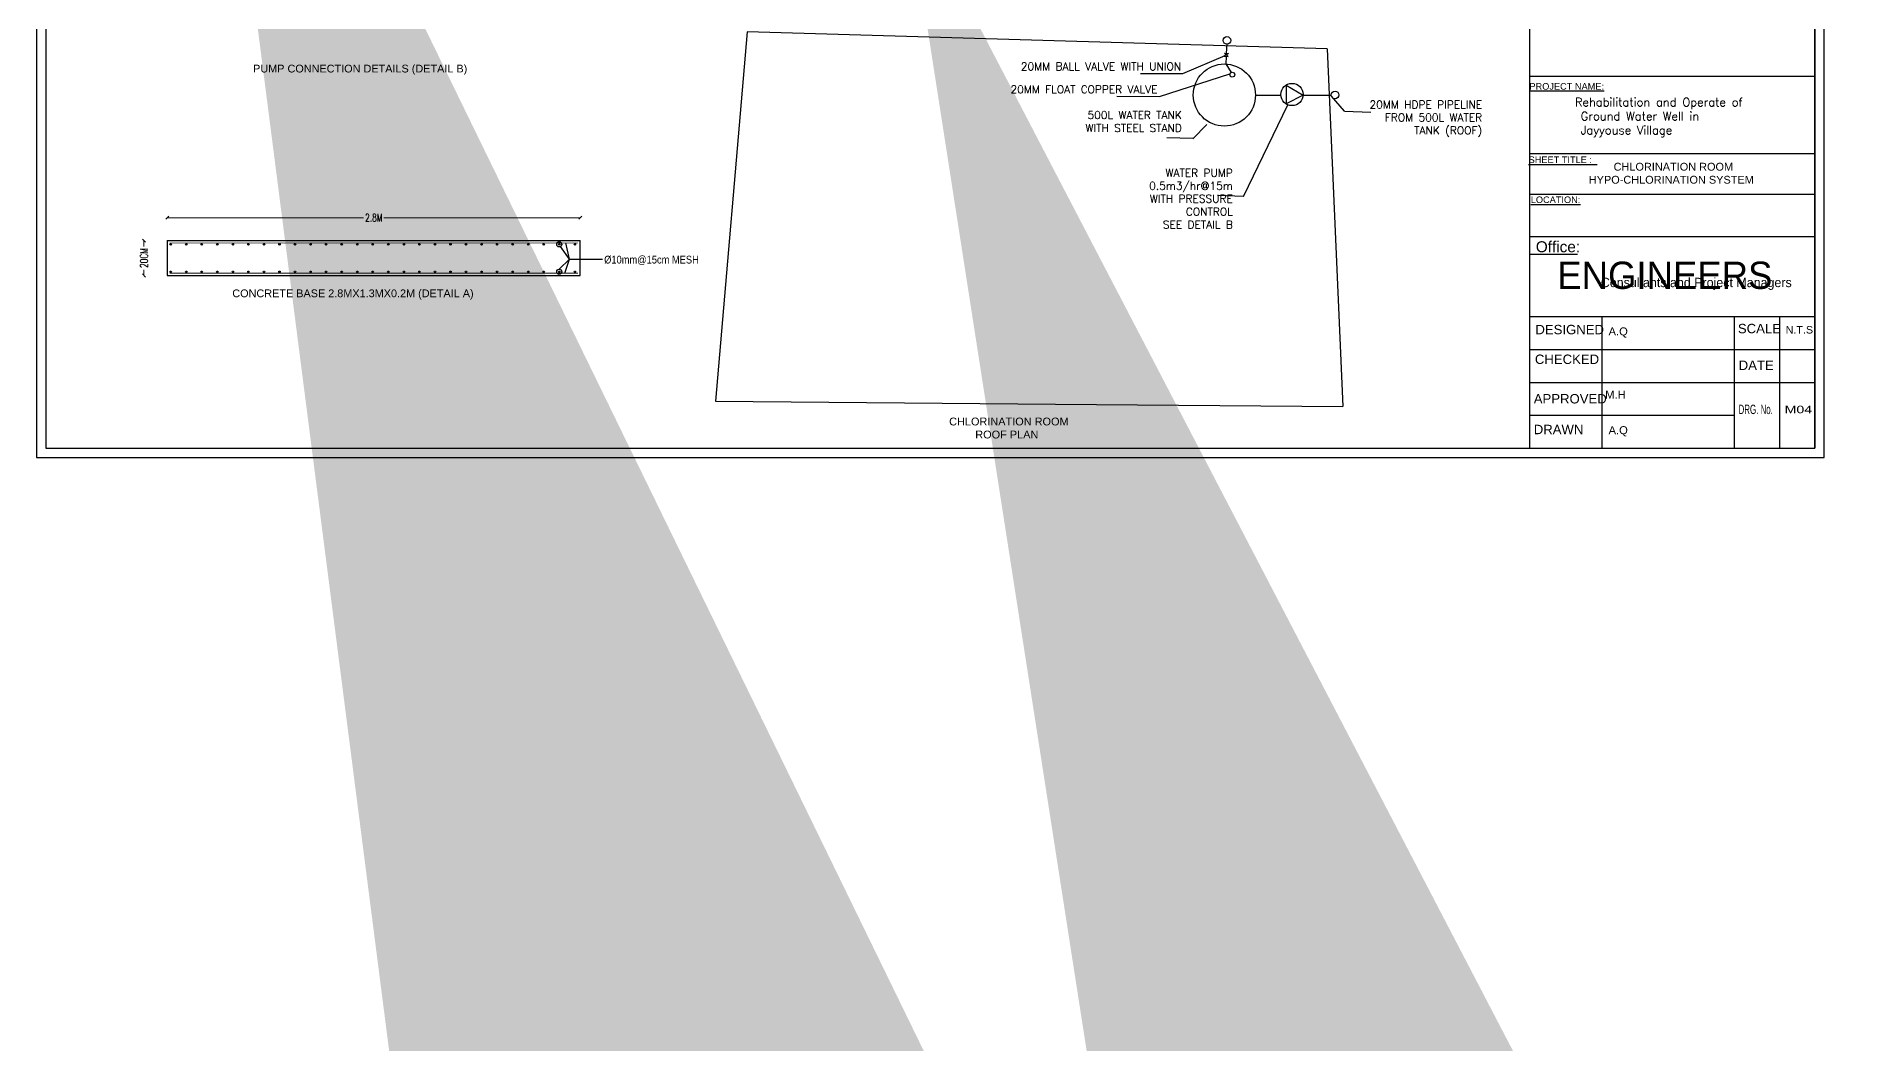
# Model space of a CAD drawing. Header units: inches. Extents: x 191440 to 383551, y 141400 to 284946.
# Drawn here: x 191670.2 to 191728.7, y 141462.6 to 141495 of the extents above; entities that cross this region are included whole.
import ezdxf
from ezdxf.enums import TextEntityAlignment as Align

# ---------------------------------------------------------------- set-up
doc = ezdxf.new("R2010")
doc.units = ezdxf.units.IN
doc.header["$MEASUREMENT"] = 0
doc.header["$PDMODE"] = 3
doc.header["$PDSIZE"] = 0.1
for name, color, linetype in [('dim-f', 8, 'Continuous'), ('HOME', 8, 'Continuous'), ('I - Outline', 60, 'Continuous'), ('Sanitary', 6, 'Continuous'), ('VP', 7, 'Continuous')]:
    doc.layers.add(name, color=color, linetype=linetype)
doc.styles.add('5MM', font='simplex.shx', dxfattribs={"height": 1.25})
doc.styles.add('Arial', font='arial.ttf')
doc.styles.add('dim', font='romans.shx', dxfattribs={"width": 0.7})
doc.styles.add('ROMAND10', font='ROMAND.shx', dxfattribs={"height": 0.2})
doc.styles.add('ROMANS', font='romans', dxfattribs={"height": 1})
doc.styles.get("Standard").update_dxf_attribs({"font": 'txt.shx', "height": 0.2})
doc.styles.add('STYLE7', font='swissi.ttf')
doc.dimstyles.new('Copy of Dim 100 am1 ext', dxfattribs={"dimscale": 0, "dimtxt": 0.18, "dimasz": 0.1, "dimexe": 0.05, "dimexo": 0.12, "dimgap": 0.05, "dimtad": 0, "dimzin": 0, "dimdsep": 46, "dimtxsty": 'dim', "dimblk": 'OBLIQUE', "dimcen": 0.09, "dimse1": 1, "dimse2": 1, "dimclrd": 8, "dimclre": 8, "dimclrt": 6, "dimazin": 0, "dimtfac": 1, "dimtix": 1, "dimtmove": 1, "dimatfit": 0, "dimfxl": 0.18, "dimtolj": 1, "dimtzin": 0, "dimlwd": 5, "dimlwe": 5, "dimarcsym": 0})
doc.dimstyles.new('osama', dxfattribs={"dimtxt": 50, "dimasz": 45, "dimexe": 0.18, "dimexo": 0.0625, "dimgap": 0.2, "dimtad": 0, "dimdec": 0, "dimzin": 0, "dimdsep": 46, "dimtxsty": 'ROMANS', "dimcen": 0, "dimse1": 1, "dimse2": 1, "dimclrd": 3, "dimclre": 3, "dimclrt": 5, "dimadec": 0, "dimazin": 0, "dimtfac": 0.6, "dimtdec": 0, "dimtmove": 2, "dimatfit": 3, "dimfxl": 1, "dimtolj": 1, "dimtzin": 0, "dimarcsym": 0})

# ---------------------------------------------------------------- blocks, each defined once
blk = doc.blocks.new('_OBLIQUE')
at = {"color": 0, "linetype": 'ByBlock'}
blk.add_line((-0.5, -0.5), (0.5, 0.5), dxfattribs=at)
blk = doc.blocks.new('*D20')
at = {"layer": 'Defpoints', "color": 0, "transparency": 16777216}
for p in [(191687.688, 141489.193), (191674.402, 141488.456), (191687.688, 141488.456)]:
    blk.add_point(p, dxfattribs=at)
at = {"layer": 'VP', "color": 8, "lineweight": 5, "transparency": 16777216}
for p, q in [((191674.402, 141489.193), (191680.716, 141489.193)), ((191687.688, 141489.193), (191681.374, 141489.193))]:
    blk.add_line(p, q, dxfattribs=at)
at = {"layer": 'VP', "color": 8, "lineweight": 5, "transparency": 16777216, "xscale": 0.1, "yscale": 0.1, "zscale": 0.1, "rotation": 180}
blk.add_blockref('_OBLIQUE', (191674.402, 141489.193), dxfattribs=at)
at = {"layer": 'VP', "color": 8, "lineweight": 5, "transparency": 16777216, "xscale": 0.1, "yscale": 0.1, "zscale": 0.1}
blk.add_blockref('_OBLIQUE', (191687.688, 141489.193), dxfattribs=at)
at = {"layer": 'VP', "color": 6, "transparency": 16777216, "insert": (191681.045, 141489.193), "char_height": 0.25, "attachment_point": 5, "style": 'dim'}
blk.add_mtext('\\A1;2.8M', dxfattribs=at)
blk = doc.blocks.new('*D21')
at = {"layer": 'Defpoints', "color": 0, "transparency": 16777216}
for p in [(191673.653, 141488.456), (191674.402, 141488.456), (191674.402, 141487.331)]:
    blk.add_point(p, dxfattribs=at)
at = {"layer": 'VP', "color": 8, "lineweight": 5, "transparency": 16777216}
for p, q in [((191673.653, 141488.456), (191673.653, 141488.268)), ((191673.653, 141487.331), (191673.653, 141487.518))]:
    blk.add_line(p, q, dxfattribs=at)
at = {"layer": 'VP', "color": 8, "lineweight": 5, "transparency": 16777216, "xscale": 0.1, "yscale": 0.1, "zscale": 0.1}
for p, rotation in [((191673.653, 141488.456), 90), ((191673.653, 141487.331), 270)]:
    blk.add_blockref('_OBLIQUE', p, dxfattribs=dict(at, rotation=rotation))
at = {"layer": 'VP', "color": 6, "transparency": 16777216, "insert": (191673.653, 141487.893), "char_height": 0.25, "attachment_point": 5, "rotation": 90, "style": 'dim'}
blk.add_mtext('\\A1;20CM', dxfattribs=at)
blk = doc.blocks.new('engineers')
at = {"layer": 'dim-f', "char_height": 1.25, "attachment_point": 1, "style": '5MM'}
for s, width, insert in [('\\pt0.5;{\\fGill Sans MT|b0|i0|c0|p34;\\H1.08x;\\C30;\\c2254834;ENGINEERS\\P\\ptz;   \\P\\H0.92593x;  }', 116.5, (16.033, 18.44)), ('{\\fGill Sans MT|b0|i0|c0|p34;\\H1.08x;\\C152;\\c12285479; \\H0.34074x;Consultants and Project Managers}', 11.50217, (17.683, 17.64))]:
    blk.add_mtext_dynamic_manual_height_columns(s, width=width, gutter_width=6.25, heights=[0], dxfattribs=dict(at, insert=insert))

msp = doc.modelspace()

# ---------------------------------------------------------------- hatches: boundary and pattern name
h = msp.add_hatch(color=1)
h.dxf.hatch_style = 1
edge = h.paths.add_edge_path()
edge.add_arc((191674.51325, 141488.33488), 0.0234, 0, 360, ccw=False)
h = msp.add_hatch(color=1)
h.dxf.hatch_style = 1
edge = h.paths.add_edge_path()
edge.add_arc((191675.01325, 141488.33488), 0.0234, 0, 360, ccw=False)
h = msp.add_hatch(color=1)
h.dxf.hatch_style = 1
edge = h.paths.add_edge_path()
edge.add_arc((191675.51325, 141488.33488), 0.0234, 0, 360, ccw=False)
h = msp.add_hatch(color=1)
h.dxf.hatch_style = 1
edge = h.paths.add_edge_path()
edge.add_arc((191676.01325, 141488.33488), 0.0234, 0, 360, ccw=False)
h = msp.add_hatch(color=1)
h.dxf.hatch_style = 1
edge = h.paths.add_edge_path()
edge.add_arc((191676.51325, 141488.33488), 0.0234, 0, 360, ccw=False)
h = msp.add_hatch(color=1)
h.dxf.hatch_style = 1
edge = h.paths.add_edge_path()
edge.add_arc((191677.01325, 141488.33488), 0.0234, 0, 360, ccw=False)
h = msp.add_hatch(color=1)
h.dxf.hatch_style = 1
edge = h.paths.add_edge_path()
edge.add_arc((191677.51325, 141488.33488), 0.0234, 0, 360, ccw=False)
h = msp.add_hatch(color=1)
h.dxf.hatch_style = 1
edge = h.paths.add_edge_path()
edge.add_arc((191678.01325, 141488.33488), 0.0234, 0, 360, ccw=False)
h = msp.add_hatch(color=1)
h.dxf.hatch_style = 1
edge = h.paths.add_edge_path()
edge.add_arc((191678.51325, 141488.33488), 0.0234, 0, 360, ccw=False)
h = msp.add_hatch(color=1)
h.dxf.hatch_style = 1
edge = h.paths.add_edge_path()
edge.add_arc((191679.01325, 141488.33488), 0.0234, 0, 360, ccw=False)
h = msp.add_hatch(color=1)
h.dxf.hatch_style = 1
edge = h.paths.add_edge_path()
edge.add_arc((191679.51325, 141488.33488), 0.0234, 0, 360, ccw=False)
h = msp.add_hatch(color=1)
h.dxf.hatch_style = 1
edge = h.paths.add_edge_path()
edge.add_arc((191680.01325, 141488.33488), 0.0234, 0, 360, ccw=False)
h = msp.add_hatch(color=1)
h.dxf.hatch_style = 1
edge = h.paths.add_edge_path()
edge.add_arc((191680.51325, 141488.33488), 0.0234, 0, 360, ccw=False)
h = msp.add_hatch(color=1)
h.dxf.hatch_style = 1
edge = h.paths.add_edge_path()
edge.add_arc((191681.01325, 141488.33488), 0.0234, 0, 360, ccw=False)
h = msp.add_hatch(color=1)
h.dxf.hatch_style = 1
edge = h.paths.add_edge_path()
edge.add_arc((191681.51325, 141488.33488), 0.0234, 0, 360, ccw=False)
h = msp.add_hatch(color=1)
h.dxf.hatch_style = 1
edge = h.paths.add_edge_path()
edge.add_arc((191682.01325, 141488.33488), 0.0234, 0, 360, ccw=False)
h = msp.add_hatch(color=1)
h.dxf.hatch_style = 1
edge = h.paths.add_edge_path()
edge.add_arc((191682.51325, 141488.33488), 0.0234, 0, 360, ccw=False)
h = msp.add_hatch(color=1)
h.dxf.hatch_style = 1
edge = h.paths.add_edge_path()
edge.add_arc((191683.01325, 141488.33488), 0.0234, 0, 360, ccw=False)
h = msp.add_hatch(color=1)
h.dxf.hatch_style = 1
edge = h.paths.add_edge_path()
edge.add_arc((191683.51325, 141488.33488), 0.0234, 0, 360, ccw=False)
h = msp.add_hatch(color=1)
h.dxf.hatch_style = 1
edge = h.paths.add_edge_path()
edge.add_arc((191684.01325, 141488.33488), 0.0234, 0, 360, ccw=False)
h = msp.add_hatch(color=1)
h.dxf.hatch_style = 1
edge = h.paths.add_edge_path()
edge.add_arc((191684.51325, 141488.33488), 0.0234, 0, 360, ccw=False)
h = msp.add_hatch(color=1)
h.dxf.hatch_style = 1
edge = h.paths.add_edge_path()
edge.add_arc((191685.01325, 141488.33488), 0.0234, 0, 360, ccw=False)
h = msp.add_hatch(color=1)
h.dxf.hatch_style = 1
edge = h.paths.add_edge_path()
edge.add_arc((191685.51325, 141488.33488), 0.0234, 0, 360, ccw=False)
h = msp.add_hatch(color=1)
h.dxf.hatch_style = 1
edge = h.paths.add_edge_path()
edge.add_arc((191686.01325, 141488.33488), 0.0234, 0, 360, ccw=False)
h = msp.add_hatch(color=1)
h.dxf.hatch_style = 1
edge = h.paths.add_edge_path()
edge.add_arc((191686.51325, 141488.33488), 0.0234, 0, 360, ccw=False)
h = msp.add_hatch(color=1)
h.dxf.hatch_style = 1
edge = h.paths.add_edge_path()
edge.add_arc((191687.01325, 141488.33488), 0.0234, 0, 360, ccw=False)
h = msp.add_hatch(color=1)
h.dxf.hatch_style = 1
edge = h.paths.add_edge_path()
edge.add_arc((191687.51325, 141488.33488), 0.0234, 0, 360, ccw=False)
h = msp.add_hatch(color=1)
h.dxf.hatch_style = 1
edge = h.paths.add_edge_path()
edge.add_arc((191674.51325, 141487.45178), 0.0234, 0, 360)
h = msp.add_hatch(color=1)
h.dxf.hatch_style = 1
edge = h.paths.add_edge_path()
edge.add_arc((191675.01325, 141487.45178), 0.0234, 0, 360)
h = msp.add_hatch(color=1)
h.dxf.hatch_style = 1
edge = h.paths.add_edge_path()
edge.add_arc((191675.51325, 141487.45178), 0.0234, 0, 360)
h = msp.add_hatch(color=1)
h.dxf.hatch_style = 1
edge = h.paths.add_edge_path()
edge.add_arc((191676.01325, 141487.45178), 0.0234, 0, 360)
h = msp.add_hatch(color=1)
h.dxf.hatch_style = 1
edge = h.paths.add_edge_path()
edge.add_arc((191676.51325, 141487.45178), 0.0234, 0, 360)
h = msp.add_hatch(color=1)
h.dxf.hatch_style = 1
edge = h.paths.add_edge_path()
edge.add_arc((191677.01325, 141487.45178), 0.0234, 0, 360)
h = msp.add_hatch(color=1)
h.dxf.hatch_style = 1
edge = h.paths.add_edge_path()
edge.add_arc((191677.51325, 141487.45178), 0.0234, 0, 360)
h = msp.add_hatch(color=1)
h.dxf.hatch_style = 1
edge = h.paths.add_edge_path()
edge.add_arc((191678.01325, 141487.45178), 0.0234, 0, 360)
h = msp.add_hatch(color=1)
h.dxf.hatch_style = 1
edge = h.paths.add_edge_path()
edge.add_arc((191678.51325, 141487.45178), 0.0234, 0, 360)
h = msp.add_hatch(color=1)
h.dxf.hatch_style = 1
edge = h.paths.add_edge_path()
edge.add_arc((191679.01325, 141487.45178), 0.0234, 0, 360)
h = msp.add_hatch(color=1)
h.dxf.hatch_style = 1
edge = h.paths.add_edge_path()
edge.add_arc((191679.51325, 141487.45178), 0.0234, 0, 360)
h = msp.add_hatch(color=1)
h.dxf.hatch_style = 1
edge = h.paths.add_edge_path()
edge.add_arc((191680.01325, 141487.45178), 0.0234, 0, 360)
h = msp.add_hatch(color=1)
h.dxf.hatch_style = 1
edge = h.paths.add_edge_path()
edge.add_arc((191680.51325, 141487.45178), 0.0234, 0, 360)
h = msp.add_hatch(color=1)
h.dxf.hatch_style = 1
edge = h.paths.add_edge_path()
edge.add_arc((191681.01325, 141487.45178), 0.0234, 0, 360)
h = msp.add_hatch(color=1)
h.dxf.hatch_style = 1
edge = h.paths.add_edge_path()
edge.add_arc((191681.51325, 141487.45178), 0.0234, 0, 360)
h = msp.add_hatch(color=1)
h.dxf.hatch_style = 1
edge = h.paths.add_edge_path()
edge.add_arc((191682.01325, 141487.45178), 0.0234, 0, 360)
h = msp.add_hatch(color=1)
h.dxf.hatch_style = 1
edge = h.paths.add_edge_path()
edge.add_arc((191682.51325, 141487.45178), 0.0234, 0, 360)
h = msp.add_hatch(color=1)
h.dxf.hatch_style = 1
edge = h.paths.add_edge_path()
edge.add_arc((191683.01325, 141487.45178), 0.0234, 0, 360)
h = msp.add_hatch(color=1)
h.dxf.hatch_style = 1
edge = h.paths.add_edge_path()
edge.add_arc((191683.51325, 141487.45178), 0.0234, 0, 360)
h = msp.add_hatch(color=1)
h.dxf.hatch_style = 1
edge = h.paths.add_edge_path()
edge.add_arc((191684.01325, 141487.45178), 0.0234, 0, 360)
h = msp.add_hatch(color=1)
h.dxf.hatch_style = 1
edge = h.paths.add_edge_path()
edge.add_arc((191684.51325, 141487.45178), 0.0234, 0, 360)
h = msp.add_hatch(color=1)
h.dxf.hatch_style = 1
edge = h.paths.add_edge_path()
edge.add_arc((191685.01325, 141487.45178), 0.0234, 0, 360)
h = msp.add_hatch(color=1)
h.dxf.hatch_style = 1
edge = h.paths.add_edge_path()
edge.add_arc((191685.51325, 141487.45178), 0.0234, 0, 360)
h = msp.add_hatch(color=1)
h.dxf.hatch_style = 1
edge = h.paths.add_edge_path()
edge.add_arc((191686.01325, 141487.45178), 0.0234, 0, 360)
h = msp.add_hatch(color=1)
h.dxf.hatch_style = 1
edge = h.paths.add_edge_path()
edge.add_arc((191686.51325, 141487.45178), 0.0234, 0, 360)
h = msp.add_hatch(color=1)
h.dxf.hatch_style = 1
edge = h.paths.add_edge_path()
edge.add_arc((191687.01325, 141487.45178), 0.0234, 0, 360)
h = msp.add_hatch(color=1)
h.dxf.hatch_style = 1
edge = h.paths.add_edge_path()
edge.add_arc((191687.51325, 141487.45178), 0.0234, 0, 360)

# ---------------------------------------------------------------- linework, layer by layer
msp.add_line((191674.40211, 141488.45583, -678.405), (191687.68785, 141488.45583, -678.405))
msp.add_lwpolyline([(191727.69337, 141520.97305), (191670.19337, 141520.97305), (191670.19337, 141481.47305), (191727.69337, 141481.47305), (191727.69337, 141520.97305)])
msp.add_lwpolyline([(191727.39337, 141520.67305), (191670.49337, 141520.67305), (191670.49337, 141481.77305), (191727.39337, 141481.77305)], close=True)
at = {"elevation": -678.405}
for points in [[(191674.40211, 141488.45583), (191674.40211, 141487.33083), (191687.68785, 141487.33083), (191687.68785, 141488.45583)], [(191687.01275, 141487.53394), (191687.34094, 141487.85947), (191687.05591, 141488.26467)], [(191687.34094, 141487.85947), (191687.21784, 141488.37951)], [(191687.19321, 141487.40716), (191687.34094, 141487.85947), (191688.39961, 141487.85947)]]:
    msp.add_lwpolyline(points, dxfattribs=at)
at = {"color": 1, "const_width": 0.025, "elevation": -678.405}
for points in [[(191674.47843, 141488.37951), (191687.61153, 141488.37951)], [(191674.47843, 141487.40716), (191687.61153, 141487.40716)]]:
    msp.add_lwpolyline(points, dxfattribs=at)
at = {"color": 1}
for centre in [(191674.51325, 141488.33488, -678.405), (191675.01325, 141488.33488, -678.405), (191675.51325, 141488.33488, -678.405), (191676.01325, 141488.33488, -678.405), (191676.51325, 141488.33488, -678.405), (191677.01325, 141488.33488, -678.405), (191677.51325, 141488.33488, -678.405), (191678.01325, 141488.33488, -678.405), (191678.51325, 141488.33488, -678.405), (191679.01325, 141488.33488, -678.405), (191679.51325, 141488.33488, -678.405), (191680.01325, 141488.33488, -678.405), (191680.51325, 141488.33488, -678.405), (191681.01325, 141488.33488, -678.405), (191681.51325, 141488.33488, -678.405), (191682.01325, 141488.33488, -678.405), (191682.51325, 141488.33488, -678.405), (191683.01325, 141488.33488, -678.405), (191683.51325, 141488.33488, -678.405), (191684.01325, 141488.33488, -678.405), (191684.51325, 141488.33488, -678.405), (191685.01325, 141488.33488, -678.405), (191685.51325, 141488.33488, -678.405), (191686.01325, 141488.33488, -678.405), (191686.51325, 141488.33488, -678.405), (191687.01325, 141488.33488, -678.405), (191687.51325, 141488.33488, -678.405), (191674.51325, 141487.45178, -678.405), (191675.01325, 141487.45178, -678.405), (191675.51325, 141487.45178, -678.405), (191676.01325, 141487.45178, -678.405), (191676.51325, 141487.45178, -678.405), (191677.01325, 141487.45178, -678.405), (191677.51325, 141487.45178, -678.405), (191678.01325, 141487.45178, -678.405), (191678.51325, 141487.45178, -678.405), (191679.01325, 141487.45178, -678.405), (191679.51325, 141487.45178, -678.405), (191680.01325, 141487.45178, -678.405), (191680.51325, 141487.45178, -678.405), (191681.01325, 141487.45178, -678.405), (191681.51325, 141487.45178, -678.405), (191682.01325, 141487.45178, -678.405), (191682.51325, 141487.45178, -678.405), (191683.01325, 141487.45178, -678.405), (191683.51325, 141487.45178, -678.405), (191684.01325, 141487.45178, -678.405), (191684.51325, 141487.45178, -678.405), (191685.01325, 141487.45178, -678.405), (191685.51325, 141487.45178, -678.405), (191686.01325, 141487.45178, -678.405), (191686.51325, 141487.45178, -678.405), (191687.01325, 141487.45178, -678.405), (191687.51325, 141487.45178, -678.405)]:
    msp.add_circle(centre, 0.0234, dxfattribs=at)
for centre in [(191687.01325, 141488.33488, -678.405), (191687.01325, 141487.45178, -678.405)]:
    msp.add_circle(centre, 0.08216)
at = {"layer": 'HOME'}
msp.add_line((191711.71036, 141494.6205, -678.405), (191712.2167, 141483.11292, -678.405), dxfattribs=at)
at = {"layer": 'HOME', "flags": 128}
for points in [[(191711.71036, 141494.6205), (191693.05046, 141495.17074), (191692.03724, 141483.29454), (191702.97273, 141483.19612)], [(191702.97273, 141483.19612), (191712.2167, 141483.11292)]]:
    msp.add_lwpolyline(points, dxfattribs=at)
at = {"layer": 'I - Outline', "color": 7}
for p, q in [((191718.22978, 141481.77305), (191718.23038, 141520.67292)), ((191727.39337, 141520.67305), (191727.39337, 141481.77305)), ((191718.23008, 141493.74842), (191727.40105, 141493.74854)), ((191718.23008, 141493.74842), (191727.40105, 141493.74854)), ((191727.39336, 141491.25209), (191718.22991, 141491.25219)), ((191718.22965, 141489.94523), (191727.40035, 141489.94536)), ((191727.40053, 141488.57492), (191718.22968, 141488.57479)), ((191718.22979, 141486.01114), (191727.40049, 141486.01127)), ((191720.54528, 141486.01118), (191720.54536, 141481.77305)), ((191724.8065, 141486.01121), (191724.80658, 141481.77305)), ((191726.26379, 141486.01125), (191726.26387, 141481.77305)), ((191718.2298, 141484.95216), (191727.4005, 141484.95229)), ((191718.22982, 141483.89318), (191727.40052, 141483.8933)), ((191718.22983, 141482.83419), (191724.80656, 141482.83432))]:
    msp.add_line(p, q, dxfattribs=at)
at = {"layer": 'I - Outline', "color": 4}
msp.add_line((191718.22988, 141488.01614), (191719.76867, 141488.02102), dxfattribs=at)
at = {"layer": 'VP'}
for p, q in [((191708.48117, 141494.77232, -678.405), (191708.46783, 141494.48476, -678.405)), ((191708.53631, 141494.48045, -678.405), (191708.39948, 141494.38522, -678.405)), ((191708.39948, 141494.38522, -678.405), (191708.52745, 141494.37716, -678.405)), ((191708.40429, 141494.48876, -678.405), (191708.53631, 141494.48045, -678.405)), ((191708.40429, 141494.48876, -678.405), (191708.52745, 141494.37716, -678.405)), ((191708.46302, 141494.38122, -678.405), (191708.45175, 141494.13835, -678.405)), ((191708.45175, 141494.13835, -678.405), (191708.61843, 141493.86359, -678.405)), ((191708.46405, 141494.43461, -678.405), (191708.46383, 141494.43, -678.405)), ((191709.4054, 141493.13942, -678.405), (191710.22188, 141493.13942, -678.405)), ((191710.39132, 141493.46106, -678.405), (191710.93848, 141493.13942, -678.405)), ((191710.39132, 141493.46106, -678.405), (191710.39132, 141492.85118, -678.405)), ((191710.93848, 141493.13942, -678.405), (191710.39132, 141492.85118, -678.405)), ((191710.93848, 141493.13942, -678.405), (191711.84986, 141493.13942, -678.405))]:
    msp.add_line(p, q, dxfattribs=at)
at = {"layer": 'VP', "color": 252}
for p, q in [((191707.07374, 141493.8267, -678.405), (191708.42902, 141494.40577, -678.405)), ((191705.70473, 141493.83699, -678.405), (191707.07374, 141493.8267, -678.405)), ((191706.31549, 141493.08867, -678.405), (191708.5835, 141493.81917, -678.405)), ((191704.94648, 141493.09896, -678.405), (191706.31549, 141493.08867, -678.405)), ((191712.2735, 141492.61765), (191711.85338, 141493.09891)), ((191709.01999, 141489.8752), (191710.44914, 141492.82222, -678.405)), ((191712.26959, 141492.62213), (191713.1108, 141492.59218)), ((191707.39321, 141491.73843), (191706.55183, 141491.763)), ((191707.38902, 141491.73421), (191707.83941, 141492.18727)), ((191709.02418, 141489.87941), (191708.18279, 141489.90398))]:
    msp.add_line(p, q, dxfattribs=at)
at = {"layer": 'VP'}
for centre, radius in [((191708.48685, 141494.89471, -678.405), 0.12252), ((191708.4054, 141493.13942, -678.405), 1), ((191708.66014, 141493.79483, -678.405), 0.08042), ((191710.58018, 141493.15612, -678.405), 0.35869), ((191711.9673, 141493.14401), 0.12252)]:
    msp.add_circle(centre, radius, dxfattribs=at)

# ---------------------------------------------------------------- block references
at = {"layer": 'I - Outline', "xscale": 0.6506395646974747, "yscale": 0.6506395646974747, "zscale": 0.6506395646974747, "rotation": 0.0010941101885149}
msp.add_blockref('engineers', (191708.68204, 141475.78043), dxfattribs=at)

# ---------------------------------------------------------------- texts
at = {"color": 7, "style": 'Arial', "width": 0.856}
msp.add_text('%%C10mm@15cm MESH', height=0.25, dxfattribs=at).set_placement((191688.45574, 141487.71791, -678.405))
at = {"color": 7, "char_height": 0.25, "attachment_point": 3}
for s, insert, style in [('\\A1;PUMP CONNECTION DETAILS (DETAIL B) ', (191684.05242, 141494.11499, -678.405), 'Arial'), ('\\A1;20MM BALL VALVE WITH UNION', (191707.01604, 141494.18296, -678.405), 'ROMANS'), ('\\A1;20MM FLOAT COPPER VALVE ', (191706.2578, 141493.44493, -678.405), 'ROMANS'), ('\\A1;20MM HDPE PIPELINE\\PFROM 500L WATER \\PTANK (ROOF)', (191716.69973, 141492.95827), 'ROMANS'), ('\\A1;500L WATER TANK \\PWITH STEEL STAND', (191707.04114, 141492.61817), 'ROMANS'), ('\\A1;WATER PUMP \\P0.5m3/hr@15m\\PWITH PRESSURE \\PCONTROL\\PSEE DETAIL B', (191708.67211, 141490.75916), 'ROMANS'), ('\\A1;CONCRETE BASE 2.8MX1.3MX0.2M (DETAIL A)', (191684.25708, 141486.88353, -678.405), 'Arial')]:
    msp.add_mtext(s, dxfattribs=dict(at, insert=insert, style=style))
at = {"layer": 'I - Outline', "color": 4, "style": 'STYLE7'}
for s, p in [('%%UPROJECT NAME:', (191719.41677, 141493.31109)), ('%%USHEET TITLE :  ', (191719.2922, 141490.95049)), ('%%ULOCATION:', (191719.05721, 141489.66343))]:
    msp.add_text(s, height=0.2117967, rotation=0.0010941, dxfattribs=at).set_placement(p, align=Align.CENTER)
for s, height, p in [('Office:', 0.352995, (191718.42218, 141488.08113)), ('DESIGNED', 0.302446, (191718.40932, 141485.44154)), ('SCALE', 0.302446, (191724.92241, 141485.47459)), ('CHECKED', 0.302446, (191718.39358, 141484.4862)), ('DATE', 0.302446, (191724.94802, 141484.29306)), ('APPROVED', 0.302446, (191718.35671, 141483.21542)), ('DRAWN', 0.302446, (191718.35671, 141482.22704))]:
    msp.add_text(s, height=height, rotation=0.0010941, dxfattribs=at).set_placement(p)
at = {"layer": 'I - Outline', "color": 8, "lineweight": 0, "style": 'STYLE7'}
for s, p in [('A.Q', (191720.76277, 141485.40511)), ('M.H', (191720.65471, 141483.36953)), ('A.Q', (191720.76283, 141482.22597))]:
    msp.add_text(s, height=0.257433, rotation=0.0010941, dxfattribs=at).set_placement(p)
at = {"layer": 'I - Outline', "color": 4, "style": 'STYLE7'}
for s, height, width, p, p2 in [('N.T.S', 0.241957, 1.099588, (191726.45831, 141485.46502), (191727.34064, 141485.46504)), ('DRG. No.', 0.302446, 0.621053, (191724.94348, 141482.8743), (191726.04639, 141482.87432)), ('M04', 0.241957, 1.351658, (191726.42632, 141482.90017), (191727.30865, 141482.90018))]:
    msp.add_text(s, height=height, rotation=0.0010941, dxfattribs=dict(at, width=width)).set_placement(p, p2, align=Align.FIT)
at = {"layer": 'VP', "insert": (191719.68178, 141493.04482), "char_height": 0.2703926, "width": 6.5840601, "attachment_point": 1, "style": 'ROMAND10'}
msp.add_mtext('Rehabilitation and Operate of\\P Ground Water Well in\\P Jayyouse Village\\P', dxfattribs=at)
at = {"layer": 'VP', "char_height": 0.342, "width": 506.4403967, "attachment_point": 8}
for s, insert in [('{\\fArial|b0|i0|c238|p34;\\C256;\\P\\fArial|b0|i0|c0|p34;\\P \\H0.7351x;CHLORINATION ROOM   \\PHYPO-CHLORINATION SYSTEM}', (191722.78007, 141490.28378)), ('{\\fArial|b0|i0|c238|p34;\\P\\fArial|b0|i0|c0|p34;\\P \\H0.7351x;CHLORINATION ROOM   \\PROOF PLAN}', (191701.40696, 141482.08642, -678.405))]:
    msp.add_mtext(s, dxfattribs=dict(at, insert=insert))

# ---------------------------------------------------------------- dimensions: what is measured, and where the dimension line sits
at = {"layer": 'VP'}
dim = msp.add_linear_dim(base=(191687.68785, 141489.19311, -678.405), p1=(191674.40211, 141488.45583, -678.405), p2=(191687.68785, 141488.45583, -678.405), text='2.8M', dimstyle='Copy of Dim 100 am1 ext', override={"dimscale": 1, "dimtxt": 0.25}, dxfattribs=at)
dim.commit()
dim.dimension.update_dxf_attribs({"geometry": '*D20', "text_midpoint": (191681.04498, 141489.19311, -678.405)})
dim = msp.add_linear_dim(base=(191673.65298, 141488.45583, -678.405), p1=(191674.40211, 141487.33083, -678.405), p2=(191674.40211, 141488.45583, -678.405), angle=90, text='20CM', dimstyle='Copy of Dim 100 am1 ext', override={"dimscale": 1, "dimtxt": 0.25}, dxfattribs=at)
dim.commit()
dim.dimension.update_dxf_attribs({"geometry": '*D21', "text_midpoint": (191673.65298, 141487.89333, -678.405)})

# ---------------------------------------------------------------- leaders
at = {"layer": 'Sanitary', "ltscale": 0.5}
for points in [[(191675.38954, 141510.27096, -678.405), (191675.70914, 141509.2026, -678.405), (191676.17237, 141509.16208, -678.405)], [(191698.13549, 141499.92122, -678.405), (191698.6235, 141498.43503, -678.405), (191699.00317, 141498.40181, -678.405)]]:
    msp.add_leader(points, dimstyle='osama', override={"dimasz": 100, "dimgap": 0.09}, dxfattribs=at)

doc.saveas('drawing.dxf')
